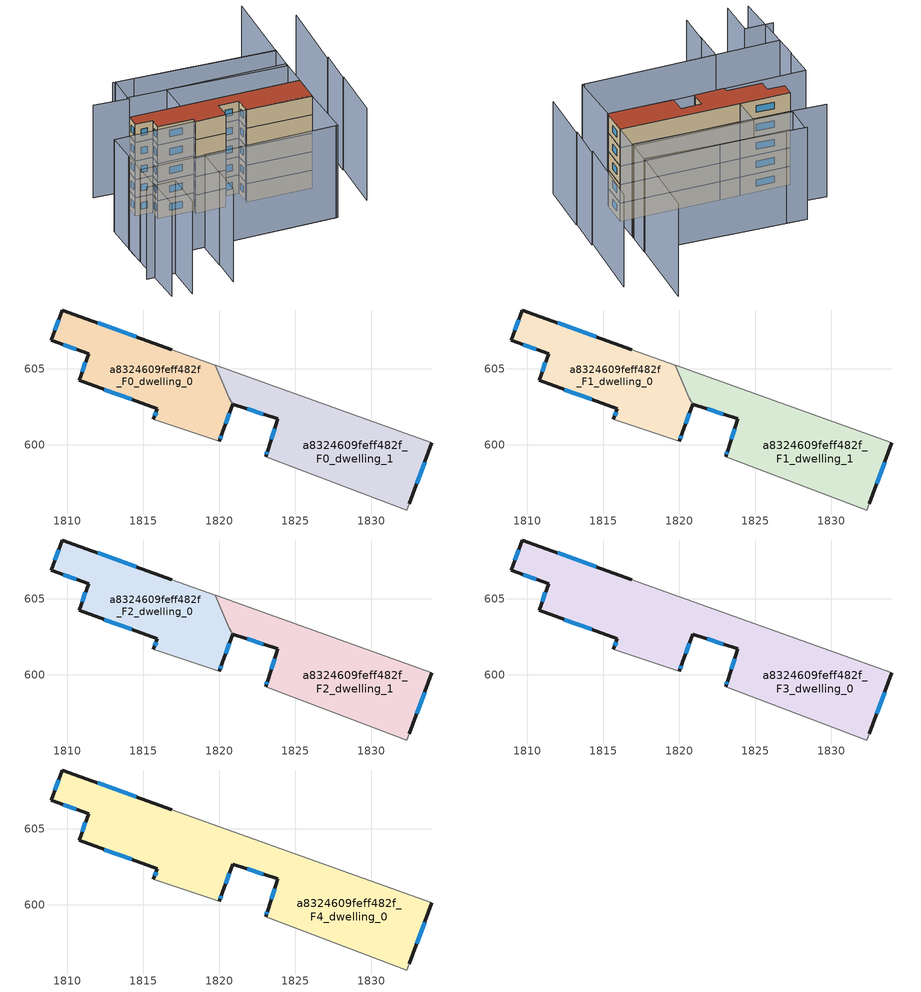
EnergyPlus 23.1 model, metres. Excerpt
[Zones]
a8324609feff482f_F0_dwelling_0
 floor ground (EU_floor_Construction): 1819.76,605.21 1820.68,603.07 1820.88,602.67 1820.21,600.77 1820.01,600.21 1815.67,601.67 1815.93,602.37 1810.78,604.23 1811.41,605.98 1808.95,606.87 1809.67,608.86 1816.88,606.24 z0
 wall outside (EU_wall_Construction): 1820.01,600.21 1820.21,600.77 1820.88,602.67 / 1816.88,606.24 1809.67,608.86 1808.95,606.87 1811.41,605.98 1810.78,604.23 1815.93,602.37 1815.67,601.67 z0:3
 wall adiabatic (EU_wall_Construction): 1815.67,601.67 1820.01,600.21 / 1819.76,605.21 1816.88,606.24 z0:3
 wall to a8324609feff482f_F0_dwelling_1 (EU_wall_Construction): 1820.88,602.67 1820.68,603.07 1819.76,605.21 z0:3
 window (EU_Window_Construction): 1820.43,601.39 1820.66,602.06 / 1820.07,600.39 1820.14,600.59 / 1815.85,602.14 1815.76,601.9 / 1812.45,603.63 1814.26,602.98 / 1811.2,605.42 1810.98,604.8 / 1809.75,606.58 1810.61,606.27 / 1809.43,608.22 1809.18,607.52 / 1814.54,607.09 1812.01,608.01 z0.97:2.03
a8324609feff482f_F0_dwelling_1
 floor ground (EU_floor_Construction): 1833.99,600.13 1832.51,596.12 1832.35,595.71 1823.06,599.22 1823.22,599.7 1823.87,601.7 1820.88,602.67 1820.68,603.07 1819.76,605.21 z0
 wall outside (EU_wall_Construction): 1820.88,602.67 1823.87,601.7 1823.22,599.7 1823.06,599.22 / 1832.51,596.12 1833.99,600.13 z0:3
 wall adiabatic (EU_wall_Construction): 1833.99,600.13 1819.76,605.21 / 1823.06,599.22 1832.35,595.71 1832.51,596.12 z0:3
 window (EU_Window_Construction): 1823.66,601.05 1823.43,600.35 / 1821.85,602.36 1822.9,602.02 / 1832.99,597.42 1833.51,598.83 / 1823.17,599.55 1823.11,599.38 z0.97:2.03
a8324609feff482f_F1_dwelling_0
 floor to a8324609feff482f_F0_dwelling_0 (EU_floor_Construction): 1819.76,605.21 1820.68,603.07 1820.88,602.67 1820.21,600.77 1820.01,600.21 1815.67,601.67 1815.93,602.37 1810.78,604.23 1811.41,605.98 1808.95,606.87 1809.67,608.86 1816.88,606.24 z3
 wall outside (EU_wall_Construction): 1820.01,600.21 1820.21,600.77 1820.88,602.67 / 1816.88,606.24 1809.67,608.86 1808.95,606.87 1811.41,605.98 1810.78,604.23 1815.93,602.37 1815.67,601.67 z3:6
 wall adiabatic (EU_wall_Construction): 1815.67,601.67 1820.01,600.21 / 1819.76,605.21 1816.88,606.24 z3:6
 wall to a8324609feff482f_F1_dwelling_1 (EU_wall_Construction): 1820.88,602.67 1820.68,603.07 1819.76,605.21 z3:6
 window (EU_Window_Construction): 1820.43,601.39 1820.66,602.06 / 1820.07,600.39 1820.14,600.59 / 1815.85,602.14 1815.76,601.9 / 1812.45,603.63 1814.26,602.98 / 1811.2,605.42 1810.98,604.8 / 1809.75,606.58 1810.61,606.27 / 1809.43,608.22 1809.18,607.52 / 1814.54,607.09 1812.01,608.01 z3.97:5.03
a8324609feff482f_F1_dwelling_1
 floor to a8324609feff482f_F0_dwelling_1 (EU_floor_Construction): 1833.99,600.13 1832.51,596.12 1832.35,595.71 1823.06,599.22 1823.22,599.7 1823.87,601.7 1820.88,602.67 1820.68,603.07 1819.76,605.21 z3
 wall outside (EU_wall_Construction): 1820.88,602.67 1823.87,601.7 1823.22,599.7 1823.06,599.22 / 1832.51,596.12 1833.99,600.13 z3:6
 wall adiabatic (EU_wall_Construction): 1833.99,600.13 1819.76,605.21 / 1823.06,599.22 1832.35,595.71 1832.51,596.12 z3:6
 window (EU_Window_Construction): 1823.66,601.05 1823.43,600.35 / 1821.85,602.36 1822.9,602.02 / 1832.99,597.42 1833.51,598.83 / 1823.17,599.55 1823.11,599.38 z3.97:5.03
a8324609feff482f_F2_dwelling_0
 floor to a8324609feff482f_F1_dwelling_0 (EU_floor_Construction): 1819.76,605.21 1820.68,603.07 1820.88,602.67 1820.21,600.77 1820.01,600.21 1815.67,601.67 1815.93,602.37 1810.78,604.23 1811.41,605.98 1808.95,606.87 1809.67,608.86 1816.88,606.24 z6
 wall outside (EU_wall_Construction): 1820.01,600.21 1820.21,600.77 1820.88,602.67 / 1816.88,606.24 1809.67,608.86 1808.95,606.87 1811.41,605.98 1810.78,604.23 1815.93,602.37 1815.67,601.67 z6:9
 wall adiabatic (EU_wall_Construction): 1815.67,601.67 1820.01,600.21 / 1819.76,605.21 1816.88,606.24 z6:9
 wall to a8324609feff482f_F2_dwelling_1 (EU_wall_Construction): 1820.88,602.67 1820.68,603.07 1819.76,605.21 z6:9
 window (EU_Window_Construction): 1820.43,601.39 1820.66,602.06 / 1820.07,600.39 1820.14,600.59 / 1815.85,602.14 1815.76,601.9 / 1812.45,603.63 1814.26,602.98 / 1811.2,605.42 1810.98,604.8 / 1809.75,606.58 1810.61,606.27 / 1809.43,608.22 1809.18,607.52 / 1814.54,607.09 1812.01,608.01 z6.97:8.03
a8324609feff482f_F2_dwelling_1
 floor to a8324609feff482f_F1_dwelling_1 (EU_floor_Construction): 1833.99,600.13 1832.51,596.12 1832.35,595.71 1823.06,599.22 1823.22,599.7 1823.87,601.7 1820.88,602.67 1820.68,603.07 1819.76,605.21 z6
 wall outside (EU_wall_Construction): 1820.88,602.67 1823.87,601.7 1823.22,599.7 1823.06,599.22 / 1832.51,596.12 1833.99,600.13 z6:9
 wall adiabatic (EU_wall_Construction): 1833.99,600.13 1819.76,605.21 / 1823.06,599.22 1832.35,595.71 1832.51,596.12 z6:9
 window (EU_Window_Construction): 1823.66,601.05 1823.43,600.35 / 1821.85,602.36 1822.9,602.02 / 1832.99,597.42 1833.51,598.83 / 1823.17,599.55 1823.11,599.38 z6.97:8.03
a8324609feff482f_F3_dwelling_0
 floor to a8324609feff482f_F2_dwelling_0 (EU_floor_Construction): 1819.76,605.21 1820.68,603.07 1820.88,602.67 1820.21,600.77 1820.01,600.21 1815.67,601.67 1815.93,602.37 1810.78,604.23 1811.41,605.98 1808.95,606.87 1809.67,608.86 1816.88,606.24 z9
 floor to a8324609feff482f_F2_dwelling_1 (EU_floor_Construction): 1833.99,600.13 1832.51,596.12 1832.35,595.71 1823.06,599.22 1823.22,599.7 1823.87,601.7 1820.88,602.67 1820.68,603.07 1819.76,605.21 z9
 wall outside (EU_wall_Construction): 1816.88,606.24 1809.67,608.86 1808.95,606.87 1811.41,605.98 1810.78,604.23 1815.93,602.37 1815.67,601.67 / 1832.51,596.12 1833.99,600.13 / 1820.01,600.21 1820.21,600.77 1820.88,602.67 1823.87,601.7 1823.22,599.7 1823.06,599.22 z9:12
 wall adiabatic (EU_wall_Construction): 1833.99,600.13 1816.88,606.24 / 1823.06,599.22 1832.35,595.71 1832.51,596.12 / 1815.67,601.67 1820.01,600.21 z9:12
 window (EU_Window_Construction): 1814.54,607.09 1812.01,608.01 / 1832.99,597.42 1833.51,598.83 / 1823.17,599.55 1823.11,599.38 / 1823.66,601.05 1823.43,600.35 / 1821.85,602.36 1822.9,602.02 / 1820.43,601.39 1820.66,602.06 / 1820.07,600.39 1820.14,600.59 / 1815.85,602.14 1815.76,601.9 / 1812.45,603.63 1814.26,602.98 / 1811.2,605.42 1810.98,604.8 / 1809.75,606.58 1810.61,606.27 / 1809.43,608.22 1809.18,607.52 z9.97:11.03
a8324609feff482f_F4_dwelling_0
 floor to a8324609feff482f_F3_dwelling_0 (EU_floor_Construction): 1833.99,600.13 1832.51,596.12 1832.35,595.71 1823.06,599.22 1823.22,599.7 1823.87,601.7 1820.88,602.67 1820.21,600.77 1820.01,600.21 1815.67,601.67 1815.93,602.37 1810.78,604.23 1811.41,605.98 1808.95,606.87 1809.67,608.86 1816.88,606.24 z12
 wall outside (EU_wall_Construction): 1816.88,606.24 1809.67,608.86 1808.95,606.87 1811.41,605.98 1810.78,604.23 1815.93,602.37 1815.67,601.67 / 1832.51,596.12 1833.99,600.13 / 1820.01,600.21 1820.21,600.77 1820.88,602.67 1823.87,601.7 1823.22,599.7 1823.06,599.22 z12:15
 wall adiabatic (EU_wall_Construction): 1833.99,600.13 1816.88,606.24 / 1823.06,599.22 1832.35,595.71 1832.51,596.12 / 1815.67,601.67 1820.01,600.21 z12:15
 window (EU_Window_Construction): 1814.54,607.09 1812.01,608.01 / 1832.99,597.42 1833.51,598.83 / 1823.17,599.55 1823.11,599.38 / 1823.66,601.05 1823.43,600.35 / 1821.85,602.36 1822.9,602.02 / 1820.43,601.39 1820.66,602.06 / 1820.07,600.39 1820.14,600.59 / 1815.85,602.14 1815.76,601.9 / 1812.45,603.63 1814.26,602.98 / 1811.2,605.42 1810.98,604.8 / 1809.75,606.58 1810.61,606.27 / 1809.43,608.22 1809.18,607.52 z12.97:14.03
 roof outside (EU_roof_Construction): 1832.51,596.12 1833.99,600.13 1816.88,606.24 1809.67,608.86 1808.95,606.87 1811.41,605.98 1810.78,604.23 1815.93,602.37 1815.67,601.67 1820.01,600.21 1820.21,600.77 1820.88,602.67 1823.87,601.7 1823.22,599.7 1823.06,599.22 1832.35,595.71 z15
shading: 1806.88,584.42 1808.74,589.49 / 1835.75,588.12 1839.13,596.58 / 1808.6,589.17 1810.32,594.12 / 1810.32,594.12 1829.34,587.53 / 1838.98,596.64 1841.27,602.09 / 1798.41,593.12 1802.49,591.64 / 1802.49,591.64 1800.42,585.92 / 1800.97,597.23 1797.86,587.39 / 1802.2,600.91 1800.96,597.14 / 1840.96,601.91 1845.77,613.55 / 1841.91,620.6 1837.03,608.35 / 1837.03,608.35 1814.37,617.39 / 1813.09,612.62 1808.09,614.69 / 1829.53,587.47 1800.95,597.24 / 1800.95,597.24 1803.87,605.78 / 1803.87,605.78 1832.46,596.01 / 1832.46,596.01 1829.53,587.47 / 1834.04,600.11 1816.88,606.24 / 1816.88,606.24 1818.54,610.89 / 1818.54,610.89 1835.7,604.76 / 1835.7,604.76 1834.04,600.11 / 1835.5,604.2 1813.02,612.95 / 1813.02,612.95 1814.69,617.24 / 1814.69,617.24 1837.17,608.49 / 1837.17,608.49 1835.5,604.2 z0:15
[Building]
EU S2 Campaign: North Axis=0; Terrain=City; Solar Distribution=FullExterior
[Site:Location]
Bologna: Latitude=44.5; Longitude=11.25; Time Zone=1; Elevation=37
[SizingPeriod:WeatherFileDays]
AnnualSizingPeriod: Begin Month=1; Begin Day of Month=1; End Month=12; End Day of Month=31; Day of Week for Start Day=Monday; Use Weather File Daylight Saving Period=No; Use Weather File Rain and Snow Indicators=No
[MATERIAL]
EU_InternalMass_Material: Roughness=MediumRough; Thickness=0.1; Conductivity=1; Density=1800; Specific Heat=900; Thermal Absorptance=0.9; Solar Absorptance=0.7; Visible Absorptance=0.7
[MATERIAL:NOMASS] Roughness=MediumRough; Thermal Absorptance=0.9; Solar Absorptance=0.7; Visible Absorptance=0.7
Name | Thermal Resistance
EU_wall_NoMass | 0.779417
EU_roof_NoMass | 0.435466
EU_floor_NoMass | 0.588222
[WINDOWMATERIAL:SIMPLEGLAZINGSYSTEM]
EU_Window_SimpleGlazing: UFactor=5.16242; Solar Heat Gain Coefficient=0.85; Visible Transmittance=0.85
[CONSTRUCTION]
EU_wall_Construction: EU_wall_NoMass
EU_roof_Construction: EU_roof_NoMass
EU_floor_Construction: EU_floor_NoMass
EU_Window_Construction: EU_Window_SimpleGlazing
EU_InternalMass_Construction: EU_InternalMass_Material
[ZONE] Type=1; Multiplier=1; Ceiling Height=autocalculate; Floor Area=autocalculate; Part of Total Floor Area=Yes
Name | Volume
a8324609feff482f_F0_dwelling_0 | 139.731
a8324609feff482f_F1_dwelling_0; a8324609feff482f_F2_dwelling_0 | 139.73
a8324609feff482f_F3_dwelling_0 | 303.115
a8324609feff482f_F4_dwelling_0 | 303.116
a8324609feff482f_F0_dwelling_1 | 163.386
a8324609feff482f_F1_dwelling_1; a8324609feff482f_F2_dwelling_1 | 163.38
[INTERNALMASS] Construction=EU_InternalMass_Construction
Name | Zone or ZoneList | Surface Area
a8324609feff482f_F0_dwelling_0_EU_InternalMass | a8324609feff482f_F0_dwelling_0 | 46.577
a8324609feff482f_F0_dwelling_1_EU_InternalMass | a8324609feff482f_F0_dwelling_1 | 54.4663
a8324609feff482f_F1_dwelling_0_EU_InternalMass | a8324609feff482f_F1_dwelling_0 | 46.577
a8324609feff482f_F1_dwelling_1_EU_InternalMass | a8324609feff482f_F1_dwelling_1 | 54.4663
a8324609feff482f_F2_dwelling_0_EU_InternalMass | a8324609feff482f_F2_dwelling_0 | 46.577
a8324609feff482f_F2_dwelling_1_EU_InternalMass | a8324609feff482f_F2_dwelling_1 | 54.4663
a8324609feff482f_F3_dwelling_0_EU_InternalMass | a8324609feff482f_F3_dwelling_0 | 101.038
a8324609feff482f_F4_dwelling_0_EU_InternalMass | a8324609feff482f_F4_dwelling_0 | 101.038
[OTHEREQUIPMENT] Fuel Type=Electricity; Design Level Calculation Method=Watts/Area; Power per Zone Floor Area=1; Fraction Latent=0; Fraction Radiant=0; Fraction Lost=0; Carbon Dioxide Generation Rate=0; EndUse Subcategory=EU_Step8_InternalGains
Name | Zone or ZoneList or Space or SpaceList | Schedule
EU_Step8_InternalGain_a8324609feff482f_F0_dwelling_0_f000 | a8324609feff482f_F0_dwelling_0 | EU_Step8_GainSchedule_a8324609feff482f_F0_dwelling_0_f000
EU_Step8_InternalGain_a8324609feff482f_F0_dwelling_1_f000 | a8324609feff482f_F0_dwelling_1 | EU_Step8_GainSchedule_a8324609feff482f_F0_dwelling_1_f000
EU_Step8_InternalGain_a8324609feff482f_F1_dwelling_0_f000 | a8324609feff482f_F1_dwelling_0 | EU_Step8_GainSchedule_a8324609feff482f_F1_dwelling_0_f000
EU_Step8_InternalGain_a8324609feff482f_F1_dwelling_1_f000 | a8324609feff482f_F1_dwelling_1 | EU_Step8_GainSchedule_a8324609feff482f_F1_dwelling_1_f000
EU_Step8_InternalGain_a8324609feff482f_F2_dwelling_0_f000 | a8324609feff482f_F2_dwelling_0 | EU_Step8_GainSchedule_a8324609feff482f_F2_dwelling_0_f000
EU_Step8_InternalGain_a8324609feff482f_F2_dwelling_1_f000 | a8324609feff482f_F2_dwelling_1 | EU_Step8_GainSchedule_a8324609feff482f_F2_dwelling_1_f000
EU_Step8_InternalGain_a8324609feff482f_F3_dwelling_0_f000 | a8324609feff482f_F3_dwelling_0 | EU_Step8_GainSchedule_a8324609feff482f_F3_dwelling_0_f000
EU_Step8_InternalGain_a8324609feff482f_F4_dwelling_0_f000 | a8324609feff482f_F4_dwelling_0 | EU_Step8_GainSchedule_a8324609feff482f_F4_dwelling_0_f000
[ZONEVENTILATION:DESIGNFLOWRATE] Schedule=EU_AlwaysOn; Design Flow Rate Calculation Method=AirChanges/Hour; Air Changes per Hour=0.712058; Ventilation Type=Natural; Fan Pressure Rise=0; Fan Total Efficiency=1; Constant Term Coefficient=1; Temperature Term Coefficient=0; Velocity Term Coefficient=0; Velocity Squared Term Coefficient=0; Minimum Indoor Temperature=-100; Maximum Indoor Temperature=100; Delta Temperature=-100; Minimum Outdoor Temperature=-100; Maximum Outdoor Temperature=100; Maximum Wind Speed=40
Name | Zone or ZoneList or Space or SpaceList
EU_ConstantAir_a8324609feff482f_F0_dwelling_0 | a8324609feff482f_F0_dwelling_0
EU_ConstantAir_a8324609feff482f_F0_dwelling_1 | a8324609feff482f_F0_dwelling_1
EU_ConstantAir_a8324609feff482f_F1_dwelling_0 | a8324609feff482f_F1_dwelling_0
EU_ConstantAir_a8324609feff482f_F1_dwelling_1 | a8324609feff482f_F1_dwelling_1
EU_ConstantAir_a8324609feff482f_F2_dwelling_0 | a8324609feff482f_F2_dwelling_0
EU_ConstantAir_a8324609feff482f_F2_dwelling_1 | a8324609feff482f_F2_dwelling_1
EU_ConstantAir_a8324609feff482f_F3_dwelling_0 | a8324609feff482f_F3_dwelling_0
EU_ConstantAir_a8324609feff482f_F4_dwelling_0 | a8324609feff482f_F4_dwelling_0
[HVACTEMPLATE:THERMOSTAT] Constant Heating Setpoint=20; Constant Cooling Setpoint=50
EU_HeatOnly_a8324609feff482f_F0_dwelling_0; EU_HeatOnly_a8324609feff482f_F0_dwelling_1; EU_HeatOnly_a8324609feff482f_F1_dwelling_0; EU_HeatOnly_a8324609feff482f_F1_dwelling_1; EU_HeatOnly_a8324609feff482f_F2_dwelling_0; EU_HeatOnly_a8324609feff482f_F2_dwelling_1; EU_HeatOnly_a8324609feff482f_F3_dwelling_0; EU_HeatOnly_a8324609feff482f_F4_dwelling_0
[HVACTEMPLATE:ZONE:IDEALLOADSAIRSYSTEM] System Availability Schedule=EU_AlwaysOn; Maximum Heating Supply Air Temperature=50; Minimum Cooling Supply Air Temperature=13; Maximum Heating Supply Air Humidity Ratio=0.0156; Minimum Cooling Supply Air Humidity Ratio=0.0077; Heating Limit=NoLimit; Cooling Limit=NoLimit; Heating Availability Schedule=EU_AlwaysOn; Cooling Availability Schedule=EU_CoolingOff; Dehumidification Control Type=ConstantSensibleHeatRatio; Cooling Sensible Heat Ratio=0.7; Dehumidification Setpoint=60; Humidification Control Type=None; Humidification Setpoint=30; Outdoor Air Method=None; Outdoor Air Flow Rate per Person=0.00944; Outdoor Air Flow Rate per Zone Floor Area=0; Outdoor Air Flow Rate per Zone=0; Demand Controlled Ventilation Type=None; Outdoor Air Economizer Type=NoEconomizer; Heat Recovery Type=None; Sensible Heat Recovery Effectiveness=0.7; Latent Heat Recovery Effectiveness=0.65
Name | Template Thermostat
a8324609feff482f_F0_dwelling_0 | EU_HeatOnly_a8324609feff482f_F0_dwelling_0
a8324609feff482f_F0_dwelling_1 | EU_HeatOnly_a8324609feff482f_F0_dwelling_1
a8324609feff482f_F1_dwelling_0 | EU_HeatOnly_a8324609feff482f_F1_dwelling_0
a8324609feff482f_F1_dwelling_1 | EU_HeatOnly_a8324609feff482f_F1_dwelling_1
a8324609feff482f_F2_dwelling_0 | EU_HeatOnly_a8324609feff482f_F2_dwelling_0
a8324609feff482f_F2_dwelling_1 | EU_HeatOnly_a8324609feff482f_F2_dwelling_1
a8324609feff482f_F3_dwelling_0 | EU_HeatOnly_a8324609feff482f_F3_dwelling_0
a8324609feff482f_F4_dwelling_0 | EU_HeatOnly_a8324609feff482f_F4_dwelling_0
[SIZING:ZONE] Zone Cooling Design Supply Air Temperature Input Method=SupplyAirTemperature; Zone Cooling Design Supply Air Temperature=13; Zone Heating Design Supply Air Temperature Input Method=SupplyAirTemperature; Zone Heating Design Supply Air Temperature=50; Zone Cooling Design Supply Air Humidity Ratio=0.008; Zone Heating Design Supply Air Humidity Ratio=0.008; Cooling Design Air Flow Method=DesignDay; Cooling Design Air Flow Rate=0; Cooling Minimum Air Flow per Zone Floor Area=0.000762; Cooling Minimum Air Flow=0; Cooling Minimum Air Flow Fraction=0.2; Heating Design Air Flow Method=DesignDay; Heating Design Air Flow Rate=0; Heating Maximum Air Flow per Zone Floor Area=0.002032; Heating Maximum Air Flow=0.141576; Heating Maximum Air Flow Fraction=0.3; Account for Dedicated Outdoor Air System=No; Dedicated Outdoor Air System Control Strategy=NeutralSupplyAir; Dedicated Outdoor Air Low Setpoint Temperature for Design=autosize; Dedicated Outdoor Air High Setpoint Temperature for Design=autosize; Zone Load Sizing Method=Sensible Load Only No Latent Load; Zone Latent Cooling Design Supply Air Humidity Ratio Input Method=HumidityRatioDifference; Zone Cooling Design Supply Air Humidity Ratio Difference=0.005; Zone Latent Heating Design Supply Air Humidity Ratio Input Method=HumidityRatioDifference; Zone Humidification Design Supply Air Humidity Ratio Difference=0.005
a8324609feff482f_F0_dwelling_0; a8324609feff482f_F0_dwelling_1; a8324609feff482f_F1_dwelling_0; a8324609feff482f_F1_dwelling_1; a8324609feff482f_F2_dwelling_0; a8324609feff482f_F2_dwelling_1; a8324609feff482f_F3_dwelling_0; a8324609feff482f_F4_dwelling_0
[SCHEDULE:CONSTANT]
Name | Hourly Value
EU_AlwaysOn | 1
EU_CoolingOff | 0
[SCHEDULE:FILE] Column Number=1; Rows to Skip at Top=0; Number of Hours of Data=8760; Column Separator=Comma; Interpolate to Timestep=No; Minutes per Item=60; Adjust Schedule for Daylight Savings=Yes
Name | File
EU_Step8_GainSchedule_a8324609feff482f_F0_dwelling_0_f000 | ../../schedules/a8324609feff482f/a8324609feff482f_F0_dwelling_0_f000_gain.csv
EU_Step8_GainSchedule_a8324609feff482f_F0_dwelling_1_f000 | ../../schedules/a8324609feff482f/a8324609feff482f_F0_dwelling_1_f000_gain.csv
EU_Step8_GainSchedule_a8324609feff482f_F1_dwelling_0_f000 | ../../schedules/a8324609feff482f/a8324609feff482f_F1_dwelling_0_f000_gain.csv
EU_Step8_GainSchedule_a8324609feff482f_F1_dwelling_1_f000 | ../../schedules/a8324609feff482f/a8324609feff482f_F1_dwelling_1_f000_gain.csv
EU_Step8_GainSchedule_a8324609feff482f_F2_dwelling_0_f000 | ../../schedules/a8324609feff482f/a8324609feff482f_F2_dwelling_0_f000_gain.csv
EU_Step8_GainSchedule_a8324609feff482f_F2_dwelling_1_f000 | ../../schedules/a8324609feff482f/a8324609feff482f_F2_dwelling_1_f000_gain.csv
EU_Step8_GainSchedule_a8324609feff482f_F3_dwelling_0_f000 | ../../schedules/a8324609feff482f/a8324609feff482f_F3_dwelling_0_f000_gain.csv
EU_Step8_GainSchedule_a8324609feff482f_F4_dwelling_0_f000 | ../../schedules/a8324609feff482f/a8324609feff482f_F4_dwelling_0_f000_gain.csv
